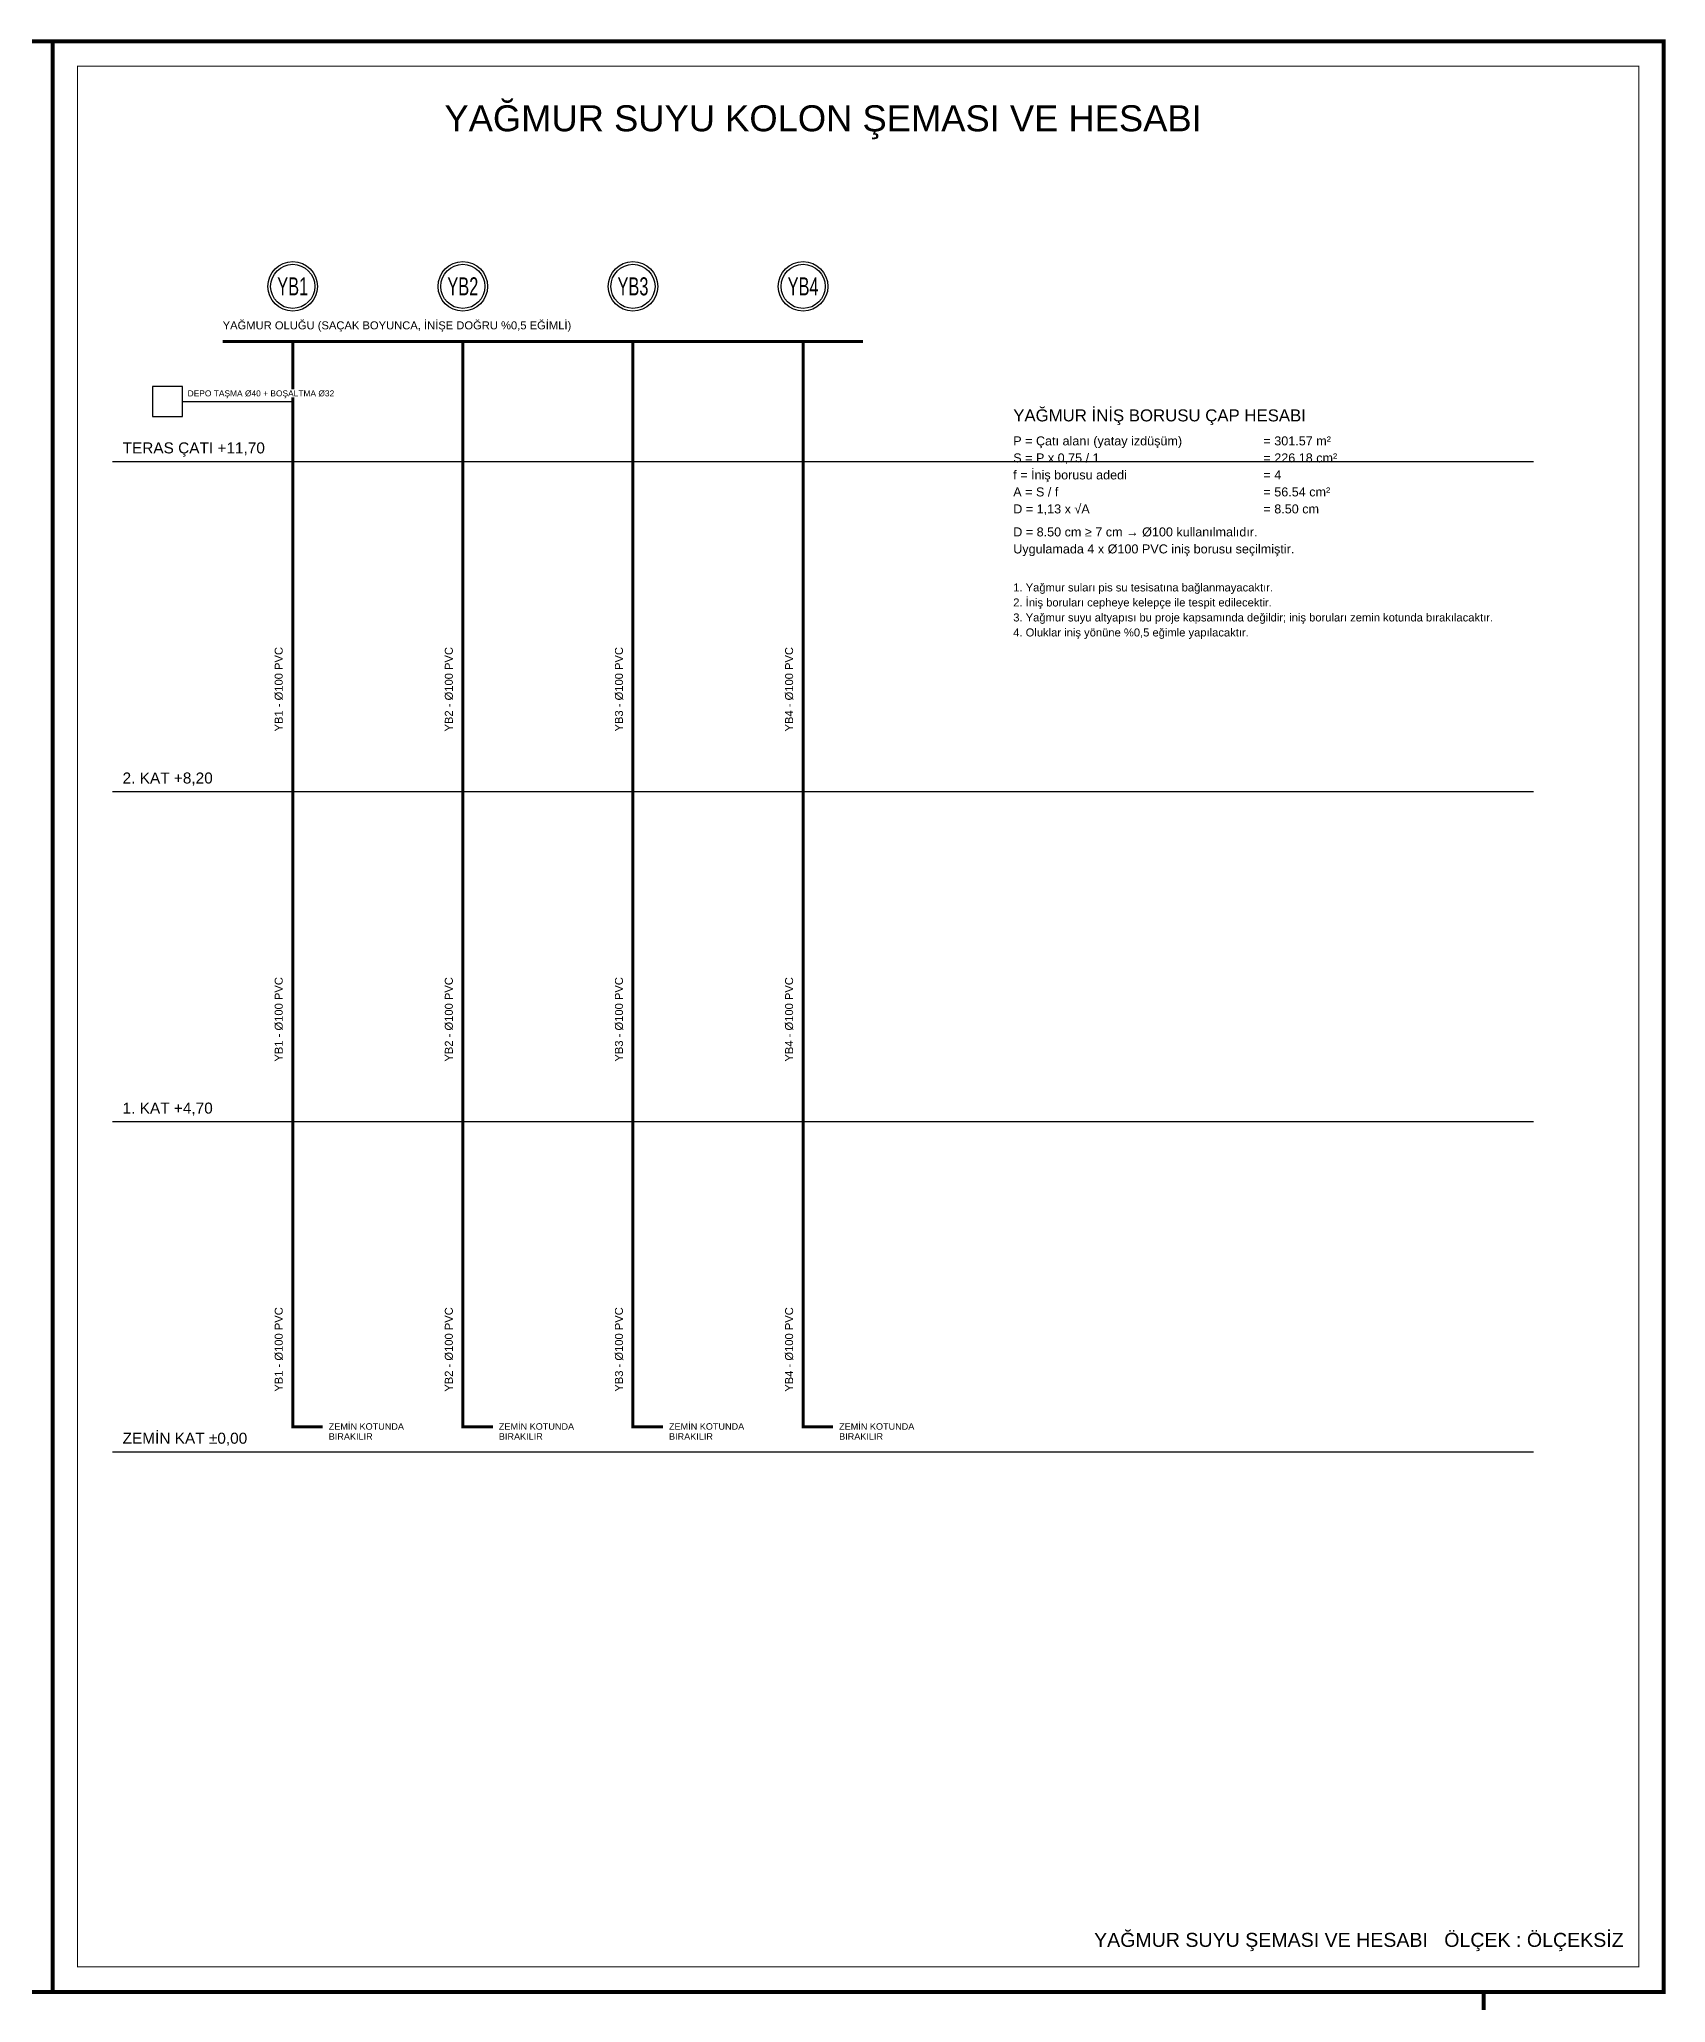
# Model space of a CAD drawing. Header units: centimetres. Extents: x -3952 to 26292, y -15092 to -10712.
# Drawn here: x 24667 to 26292, y -12911 to -10948 of the extents above; entities that cross this region are included whole.
import ezdxf
from ezdxf.enums import TextEntityAlignment as Align

# ---------------------------------------------------------------- set-up
doc = ezdxf.new("R2010")
doc.units = ezdxf.units.CM
doc.linetypes.add('YAGMUR HATTI', pattern=[36, 30, -6])
for name, color, linetype in [('MTY-HESAP', 1, 'Continuous'), ('MTY-PAFTA', 7, 'Continuous'), ('MTY-PISSU-KOLONNO', 211, 'Continuous'), ('MTY-SEMA', 8, 'Continuous'), ('MTY-SOGUKSU-BORU', 5, 'Continuous'), ('MTY-TEMIZSU-CAP', 101, 'Continuous'), ('MTY-YAGMUR-BORUSU', 3, 'YAGMUR HATTI'), ('MTY-YAGMUR-BORUSU-CAP', 3, 'Continuous'), ('MTY-YAGMURSU-KOLON NO', 7, 'Continuous'), ('MTY-YAZI', 7, 'Continuous'), ('RAST-TEM-SU DEPOSU', 11, 'Continuous')]:
    doc.layers.add(name, color=color, linetype=linetype)
doc.layers.add('ROTAS-PAFTA-SINIRI', color=8, linetype='Continuous', plot=False)
doc.styles.add('ANOTATIVO', font='arial.ttf')
doc.styles.add('ROTAS', font='arial.ttf')

# ---------------------------------------------------------------- blocks, each defined once
blk = doc.blocks.new('ROTAS_PAFTA')
blk.add_lwpolyline([(0, 0), (1, 0), (1, 1), (0, 1)], close=True)
blk = doc.blocks.new('MTY-KOLON NO YAGMUR')
at = {"layer": 'MTY-YAGMURSU-KOLON NO', "linetype": 'Continuous', "ltscale": 100}
blk.add_circle((0, 0), 27.5, dxfattribs=at)
at = {"layer": 'MTY-YAGMURSU-KOLON NO', "color": 7, "linetype": 'Continuous', "ltscale": 100}
blk.add_circle((0, 0), 24.5, dxfattribs=at)
at = {"style": 'ANOTATIVO', "width": 0.65}
blk.add_attdef('K', text='', height=20, dxfattribs=at).set_placement((0, 0), align=Align.MIDDLE_CENTER)

msp = doc.modelspace()

# ---------------------------------------------------------------- linework, layer by layer
at = {"layer": 'MTY-PAFTA'}
for points, const_width in [([(19000, -12900), (24680, -12900), (24680, -10950), (19000, -10950)], 4), ([(24680, -12900), (26290, -12900), (26290, -10950), (24680, -10950)], 4), ([(24705, -12875), (26265, -12875), (26265, -10975), (24705, -10975)], 1), ([(24540, -15090), (26110, -15090), (26110, -12900), (24540, -12900)], 4)]:
    msp.add_lwpolyline(points, close=True, dxfattribs=dict(at, const_width=const_width))
at = {"layer": 'MTY-SEMA'}
for points in [[(24740, -11370), (26160, -11370)], [(24740, -11700), (26160, -11700)], [(24740, -12030), (26160, -12030)], [(24740, -12360), (26160, -12360)]]:
    msp.add_lwpolyline(points, dxfattribs=at)
at = {"layer": 'MTY-SOGUKSU-BORU'}
msp.add_line((24810, -11310), (24920, -11310), dxfattribs=at)
at = {"layer": 'MTY-YAGMUR-BORUSU', "const_width": 3}
for points in [[(24850, -11250), (25490, -11250)], [(24920, -11250), (24920, -12335), (24950, -12335)], [(25090, -11250), (25090, -12335), (25120, -12335)], [(25260, -11250), (25260, -12335), (25290, -12335)], [(25430, -11250), (25430, -12335), (25460, -12335)]]:
    msp.add_lwpolyline(points, dxfattribs=at)
at = {"layer": 'RAST-TEM-SU DEPOSU'}
msp.add_lwpolyline([(24780, -11325), (24810, -11325), (24810, -11295), (24780, -11295)], close=True, dxfattribs=at)

# ---------------------------------------------------------------- block references
at = {"layer": 'MTY-PISSU-KOLONNO'}
ref = msp.add_blockref('MTY-KOLON NO YAGMUR', (24920, -11195), dxfattribs=dict(at, xscale=0.9, yscale=0.9))
ref.add_attrib('K', 'YB1', dxfattribs={"height": 18, "style": 'ANOTATIVO', "width": 0.65}).set_placement((24920, -11195), align=Align.MIDDLE_CENTER)
ref = msp.add_blockref('MTY-KOLON NO YAGMUR', (25090, -11195), dxfattribs=dict(at, xscale=0.9, yscale=0.9))
ref.add_attrib('K', 'YB2', dxfattribs={"height": 18, "style": 'ANOTATIVO', "width": 0.65}).set_placement((25090, -11195), align=Align.MIDDLE_CENTER)
ref = msp.add_blockref('MTY-KOLON NO YAGMUR', (25260, -11195), dxfattribs=dict(at, xscale=0.9, yscale=0.9))
ref.add_attrib('K', 'YB3', dxfattribs={"height": 18, "style": 'ANOTATIVO', "width": 0.65}).set_placement((25260, -11195), align=Align.MIDDLE_CENTER)
ref = msp.add_blockref('MTY-KOLON NO YAGMUR', (25430, -11195), dxfattribs=dict(at, xscale=0.9, yscale=0.9))
ref.add_attrib('K', 'YB4', dxfattribs={"height": 18, "style": 'ANOTATIVO', "width": 0.65}).set_placement((25430, -11195), align=Align.MIDDLE_CENTER)
at = {"layer": 'ROTAS-PAFTA-SINIRI'}
for p, xscale, yscale in [((19000, -12900), 5680, 1950), ((24680, -12900), 1610, 1950), ((24540, -15090), 1570, 2190)]:
    msp.add_blockref('ROTAS_PAFTA', p, dxfattribs=dict(at, xscale=xscale, yscale=yscale))

# ---------------------------------------------------------------- texts
at = {"layer": 'MTY-HESAP', "style": 'ROTAS'}
for s, height, p in [('YAĞMUR İNİŞ BORUSU ÇAP HESABI', 12, (25640, -11330)), ('P = Çatı alanı (yatay izdüşüm)', 9, (25640, -11354)), ('= 301.57 m²', 9, (25890, -11354)), ('S = P x 0,75 / 1', 9, (25640, -11371)), ('= 226.18 cm²', 9, (25890, -11371)), ('f = İniş borusu adedi', 9, (25640, -11388)), ('= 4', 9, (25890, -11388)), ('A = S / f', 9, (25640, -11405)), ('= 56.54 cm²', 9, (25890, -11405)), ('D = 1,13 x √A', 9, (25640, -11422)), ('= 8.50 cm', 9, (25890, -11422)), ('D = 8.50 cm ≥ 7 cm → Ø100 kullanılmalıdır.', 9, (25640, -11445)), ('Uygulamada 4 x Ø100 PVC iniş borusu seçilmiştir.', 9, (25640, -11462))]:
    msp.add_text(s, height=height, dxfattribs=at).set_placement(p)
at = {"layer": 'MTY-PAFTA', "style": 'ROTAS'}
msp.add_text('YAĞMUR SUYU ŞEMASI VE HESABI   ÖLÇEK : ÖLÇEKSİZ', height=14, dxfattribs=at).set_placement((26250, -12855), align=Align.RIGHT)
at = {"layer": 'MTY-YAGMUR-BORUSU-CAP', "style": 'ROTAS'}
for s, height, p in [('YAĞMUR OLUĞU (SAÇAK BOYUNCA, İNİŞE DOĞRU %0,5 EĞİMLİ)', 8, (24850, -11238)), ('ZEMİN KOTUNDA', 6.5, (24956, -12338)), ('BIRAKILIR', 6.5, (24956, -12348)), ('ZEMİN KOTUNDA', 6.5, (25126, -12338)), ('BIRAKILIR', 6.5, (25126, -12348)), ('ZEMİN KOTUNDA', 6.5, (25296, -12338)), ('BIRAKILIR', 6.5, (25296, -12348)), ('ZEMİN KOTUNDA', 6.5, (25466, -12338)), ('BIRAKILIR', 6.5, (25466, -12348))]:
    msp.add_text(s, height=height, dxfattribs=at).set_placement(p)
for s, p in [('YB1 - Ø100 PVC', (24910, -11640)), ('YB2 - Ø100 PVC', (25080, -11640)), ('YB3 - Ø100 PVC', (25250, -11640)), ('YB4 - Ø100 PVC', (25420, -11640)), ('YB1 - Ø100 PVC', (24910, -11970)), ('YB2 - Ø100 PVC', (25080, -11970)), ('YB3 - Ø100 PVC', (25250, -11970)), ('YB4 - Ø100 PVC', (25420, -11970)), ('YB1 - Ø100 PVC', (24910, -12300)), ('YB2 - Ø100 PVC', (25080, -12300)), ('YB3 - Ø100 PVC', (25250, -12300)), ('YB4 - Ø100 PVC', (25420, -12300))]:
    msp.add_text(s, height=8, rotation=90, dxfattribs=at).set_placement(p)
at = {"layer": 'MTY-YAZI', "style": 'ROTAS'}
msp.add_text('YAĞMUR SUYU KOLON ŞEMASI VE HESABI', height=26, dxfattribs=at).set_placement((25450, -11040), align=Align.CENTER)
for s, height, p in [('TERAS ÇATI +11,70', 11, (24750, -11362)), ('1. Yağmur suları pis su tesisatına bağlanmayacaktır.', 8, (25640, -11500)), ('3. Yağmur suyu altyapısı bu proje kapsamında değildir; iniş boruları zemin kotunda bırakılacaktır.', 8, (25640, -11530)), ('2. İniş boruları cepheye kelepçe ile tespit edilecektir.', 8, (25640, -11515)), ('4. Oluklar iniş yönüne %0,5 eğimle yapılacaktır.', 8, (25640, -11545)), ('2. KAT +8,20', 11, (24750, -11692)), ('1. KAT +4,70', 11, (24750, -12022)), ('ZEMİN KAT ±0,00', 11, (24750, -12352))]:
    msp.add_text(s, height=height, dxfattribs=at).set_placement(p)

# ---------------------------------------------------------------- next in the draw order: wipeouts: each hides what was drawn before it
msp.add_wipeout([(24923.9, -11306), (24814, -11306), (24814, -11298), (24923.9, -11298)])

# ---------------------------------------------------------------- next in the draw order: texts
at = {"layer": 'MTY-TEMIZSU-CAP', "style": 'ROTAS'}
msp.add_text('DEPO TAŞMA Ø40 + BOŞALTMA Ø32', height=6, dxfattribs=at).set_placement((24815, -11305))

doc.saveas('drawing.dxf')
